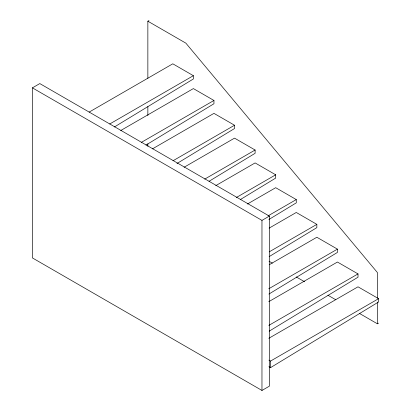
<?xml version="1.0" encoding="UTF-8"?>
<svg xmlns="http://www.w3.org/2000/svg" width="411" height="411" viewBox="0 0 411 411"><rect width="100%" height="100%" fill="white"/><g stroke="black" fill="none" stroke-linecap="round" stroke-linejoin="round"><path stroke-width="0.62" d="M114.397 126.968L193.376 78.974L193.376 75.691L172.795 63.808L89.13 112.111M145.946 145.083L213.951 103.752L213.951 100.464L193.376 88.586L120.793 130.487M176.946 163.527L234.532 128.53L234.532 125.242L213.951 113.364L152.45 148.869M209.045 181.302L255.113 153.303L255.113 150.02L234.532 138.137L184.113 167.251M240.594 199.417L275.694 178.081L275.694 174.798L255.113 162.915L215.775 185.628M268.851 219.525L296.274 202.859L296.274 199.576L275.694 187.693L247.437 204.01M269.138 256.639L316.85 227.637L316.85 224.355L296.274 212.472L269.123 228.146M268.876 294.081L337.431 252.416L337.431 249.133L316.85 237.25L269.2 264.761M269.164 331.189L358.012 277.194L358.012 273.911L337.431 262.028L268.727 301.695M268.922 366.694L270.546 367.634L378.593 301.972L378.593 298.684L358.012 286.806L268.804 338.304M32.407 87.856L39.816 83.582L269.369 216.114L269.369 386.176L261.966 390.45L32.407 257.918L32.407 87.856L261.966 220.388L269.369 216.114M147.857 78.316L147.857 21.202L148.988 20.55M109.711 123.994L193.376 75.691M141.369 142.37L213.951 100.464M173.031 160.752L234.532 125.242M204.693 179.129L255.113 150.02M236.356 197.511L275.694 174.798M268.013 215.888L296.274 199.576M269.2 251.866L316.85 224.355M268.727 288.799L337.431 249.133M268.804 325.409L358.012 273.911M268.922 360.128L270.546 361.063L378.593 298.684M359.625 313.526L377.411 323.796L378.541 323.144M147.857 21.202L185.859 43.145L377.411 272.56L377.411 298.18M269.025 261.221L272.359 263.148M296.259 276.947L304.597 281.761M327.942 295.237L335.725 299.732M377.411 302.023L377.411 323.796M270.546 361.063L270.546 367.634M261.966 220.388L261.966 390.45M147.857 106.557L147.857 115.537M147.857 143.778L147.857 146.342"/></g></svg>
